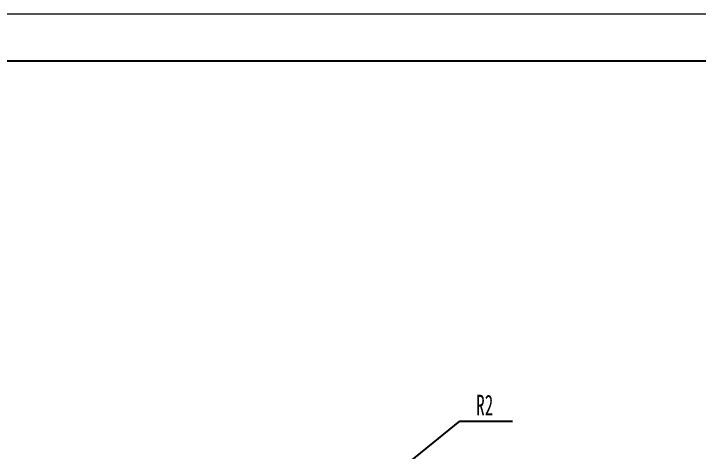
# Model space of a CAD drawing. Header units: millimetres. Extents: x 0 to 297, y 0 to 210.
# Drawn here: x 164 to 230.5, y 167.5 to 210 of the extents above; entities that cross this region are included whole.
import ezdxf

# ---------------------------------------------------------------- set-up
doc = ezdxf.new("R2010")
doc.units = ezdxf.units.MM
doc.layers.add('标注层', color=3, linetype='Continuous')
doc.styles.add('SLDTEXTSTYLE6', font='TXT', dxfattribs={"width": 0.605})
doc.dimstyles.new('SLDDIMSTYLE7', dxfattribs={"dimtxt": 2, "dimasz": 2, "dimexe": 0, "dimexo": 0.0625, "dimgap": 0.5, "dimtad": 0, "dimtih": 1, "dimtoh": 1, "dimlfac": 1.5, "dimrnd": 1e-09, "dimzin": 12, "dimdsep": 46, "dimtxsty": 'SLDTEXTSTYLE6', "dimsah": 1, "dimcen": 0, "dimadec": 0, "dimazin": 3, "dimtfac": 1, "dimtofl": 0, "dimtmove": 0, "dimatfit": 3, "dimfxl": 0, "dimfrac": 2, "dimtolj": 1, "dimtzin": 12, "dimarcsym": 0})

# ---------------------------------------------------------------- blocks, each defined once
blk = doc.blocks.new('_D_9')
at = {"layer": '标注层'}
for p, q in [((200.405, 164.927), (207.29, 170.484)), ((207.29, 170.484), (212.388, 170.484)), ((199.368, 164.09), (200.405, 164.927))]:
    blk.add_line(p, q, dxfattribs=at)
blk.add_solid([(200.405, 164.927), (198.692, 163.866), (199.006, 163.477)], dxfattribs=at)
at = {"layer": '标注层', "insert": (208.877, 173.062), "char_height": 2, "attachment_point": 1, "style": 'SLDTEXTSTYLE6'}
blk.add_mtext('R2', dxfattribs=at)

msp = doc.modelspace()

# ---------------------------------------------------------------- linework, layer by layer
at = {"color": 1, "linetype": 'Continuous', "lineweight": 18}
msp.add_line((-0.006573, 209.99938), (296.993427, 209.99938), dxfattribs=at)
at = {"color": 190, "linetype": 'Continuous', "lineweight": 25}
msp.add_line((25.726191, 205.430028), (292.726191, 205.430028), dxfattribs=at)

# ---------------------------------------------------------------- dimensions: what is measured, and where the dimension line sits
at = {"layer": '标注层'}
dim = msp.add_radius_dim(center=(199.367866, 164.089984), mpoint=(200.4054, 164.927421), dimstyle='SLDDIMSTYLE7', dxfattribs=at)
dim.commit()
dim.dimension.update_dxf_attribs({"geometry": '_D_9', "text_midpoint": (210.632694, 172.0187), "dimtype": 164})

doc.saveas('drawing.dxf')
